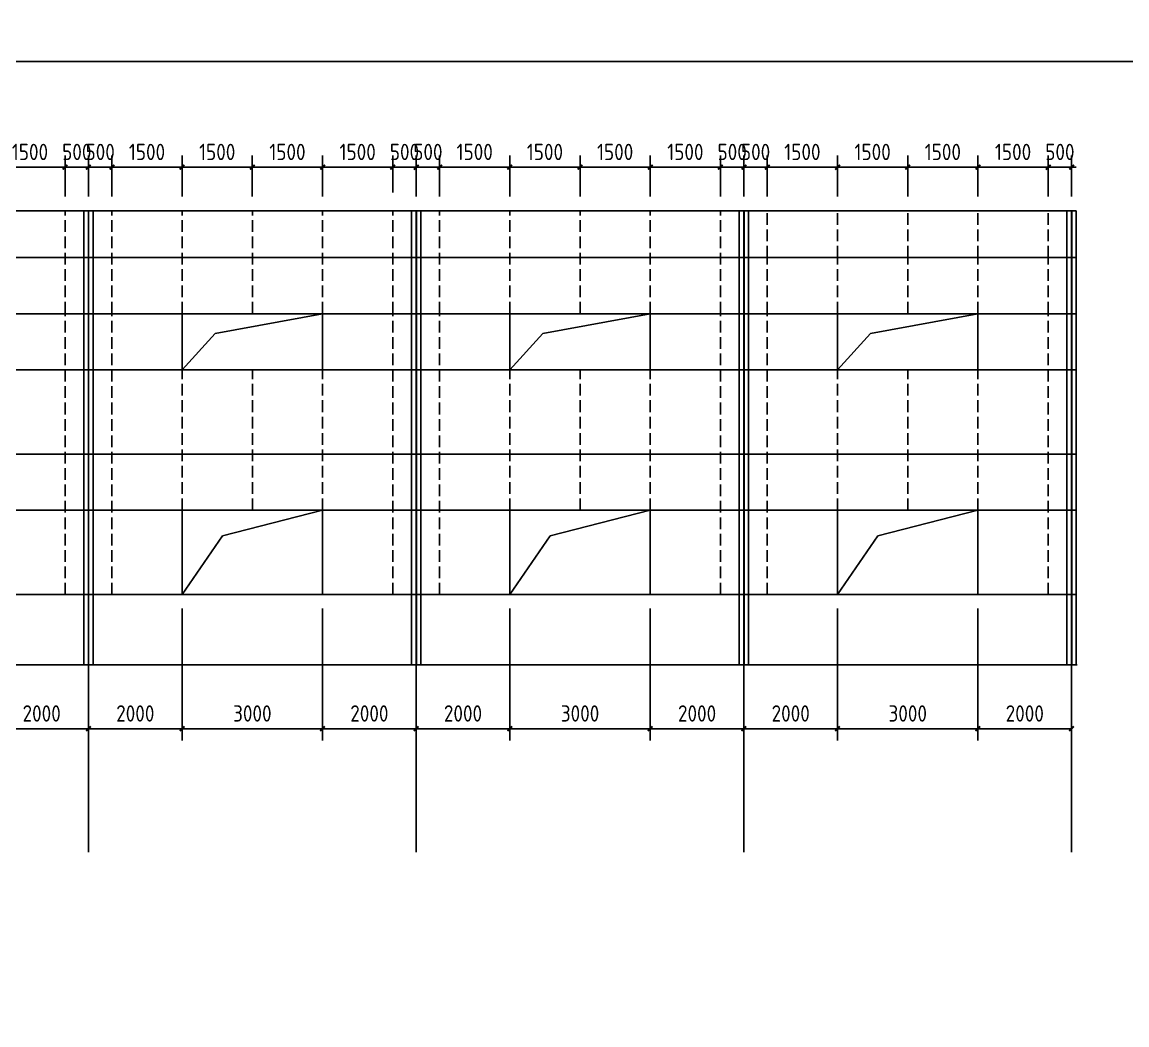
# Model space of a CAD drawing. Extents: x 102162 to 621267, y -39398 to 328893.
# Drawn here: x 440564 to 464164, y 139522 to 160942 of the extents above; entities that cross this region are included whole.
import ezdxf

# ---------------------------------------------------------------- set-up
doc = ezdxf.new("R2010")
doc.units = 0
doc.header["$LTSCALE"] = 1000
doc.header["$MEASUREMENT"] = 0
doc.linetypes.add('DASH', pattern=[0.35, 0.25, -0.1])
doc.layers.add('AXIS', color=3, linetype='Continuous')
doc.layers.add('DOTE', color=1, linetype='Continuous')
doc.styles.get("Standard").update_dxf_attribs({"font": 'gbenor.shx', "bigfont": 'gbcbig.shx'})
doc.dimstyles.get("Standard").update_dxf_attribs({"dimscale": 100, "dimtxt": 3.5, "dimasz": 1, "dimexe": 2.5, "dimexo": 3, "dimgap": 1.5, "dimtad": 1, "dimdec": 0, "dimzin": 0, "dimdsep": 46, "dimtxsty": 'Standard', "dimblk": 'ARCHTICK', "dimcen": 0.09, "dimadec": 0, "dimazin": 0, "dimtfac": 1, "dimtdec": 0, "dimtix": 1, "dimtmove": 2, "dimatfit": 3, "dimfxl": 1, "dimtolj": 1, "dimtzin": 0, "dimarcsym": 0})

# ---------------------------------------------------------------- blocks, each defined once
blk = doc.blocks.new('_ArchTick')
at = {"color": 0, "linetype": 'ByBlock', "const_width": 0.4}
blk.add_lwpolyline([(-0.5, -0.5), (0.5, 0.5)], dxfattribs=at)
blk = doc.blocks.new('*D5677')
at = {"color": 0, "lineweight": -2}
for p, q in [((439982, 148413), (439982, 145599)), ((441982, 146913), (441982, 145599)), ((439982, 145849), (441982, 145849))]:
    blk.add_line(p, q, dxfattribs=at)
at = {"layer": 'Defpoints', "color": 0}
for p in [(439982, 148713), (441982, 147213), (441982, 145849)]:
    blk.add_point(p, dxfattribs=at)
at = {"color": 0, "lineweight": -2, "xscale": 100, "yscale": 100, "zscale": 100, "rotation": 180}
blk.add_blockref('_ArchTick', (439982, 145849), dxfattribs=at)
at = {"color": 0, "lineweight": -2, "xscale": 100, "yscale": 100, "zscale": 100}
blk.add_blockref('_ArchTick', (441982, 145849), dxfattribs=at)
at = {"color": 0, "insert": (440982, 146174), "char_height": 350, "attachment_point": 5}
blk.add_mtext('\\A1;2000', dxfattribs=at)
blk = doc.blocks.new('*D5678')
at = {"color": 0, "lineweight": -2}
for p, q in [((443982, 148413), (443982, 145599)), ((441982, 146913), (441982, 145599)), ((441982, 145849), (443982, 145849))]:
    blk.add_line(p, q, dxfattribs=at)
at = {"layer": 'Defpoints', "color": 0}
for p in [(443982, 148713), (441982, 147213), (443982, 145849)]:
    blk.add_point(p, dxfattribs=at)
at = {"color": 0, "lineweight": -2, "xscale": 100, "yscale": 100, "zscale": 100, "rotation": 180}
blk.add_blockref('_ArchTick', (441982, 145849), dxfattribs=at)
at = {"color": 0, "lineweight": -2, "xscale": 100, "yscale": 100, "zscale": 100}
blk.add_blockref('_ArchTick', (443982, 145849), dxfattribs=at)
at = {"color": 0, "insert": (442982, 146174), "char_height": 350, "attachment_point": 5}
blk.add_mtext('\\A1;2000', dxfattribs=at)
blk = doc.blocks.new('*D5679')
at = {"color": 0, "lineweight": -2}
for p, q in [((443982, 148413), (443982, 145599)), ((446982, 148413), (446982, 145599)), ((443982, 145849), (446982, 145849))]:
    blk.add_line(p, q, dxfattribs=at)
at = {"layer": 'Defpoints', "color": 0}
for p in [(443982, 148713), (446982, 148713), (446982, 145849)]:
    blk.add_point(p, dxfattribs=at)
at = {"color": 0, "lineweight": -2, "xscale": 100, "yscale": 100, "zscale": 100, "rotation": 180}
blk.add_blockref('_ArchTick', (443982, 145849), dxfattribs=at)
at = {"color": 0, "lineweight": -2, "xscale": 100, "yscale": 100, "zscale": 100}
blk.add_blockref('_ArchTick', (446982, 145849), dxfattribs=at)
at = {"color": 0, "insert": (445482, 146174), "char_height": 350, "attachment_point": 5}
blk.add_mtext('\\A1;3000', dxfattribs=at)
blk = doc.blocks.new('*D5680')
at = {"color": 0, "lineweight": -2}
for p, q in [((446982, 148413), (446982, 145599)), ((448982, 146913), (448982, 145599)), ((446982, 145849), (448982, 145849))]:
    blk.add_line(p, q, dxfattribs=at)
at = {"layer": 'Defpoints', "color": 0}
for p in [(446982, 148713), (448982, 147213), (448982, 145849)]:
    blk.add_point(p, dxfattribs=at)
at = {"color": 0, "lineweight": -2, "xscale": 100, "yscale": 100, "zscale": 100, "rotation": 180}
blk.add_blockref('_ArchTick', (446982, 145849), dxfattribs=at)
at = {"color": 0, "lineweight": -2, "xscale": 100, "yscale": 100, "zscale": 100}
blk.add_blockref('_ArchTick', (448982, 145849), dxfattribs=at)
at = {"color": 0, "insert": (447982, 146174), "char_height": 350, "attachment_point": 5}
blk.add_mtext('\\A1;2000', dxfattribs=at)
blk = doc.blocks.new('*D5681')
at = {"color": 0, "lineweight": -2}
for p, q in [((450982, 148413), (450982, 145599)), ((448982, 146913), (448982, 145599)), ((448982, 145849), (450982, 145849))]:
    blk.add_line(p, q, dxfattribs=at)
at = {"layer": 'Defpoints', "color": 0}
for p in [(450982, 148713), (448982, 147213), (450982, 145849)]:
    blk.add_point(p, dxfattribs=at)
at = {"color": 0, "lineweight": -2, "xscale": 100, "yscale": 100, "zscale": 100, "rotation": 180}
blk.add_blockref('_ArchTick', (448982, 145849), dxfattribs=at)
at = {"color": 0, "lineweight": -2, "xscale": 100, "yscale": 100, "zscale": 100}
blk.add_blockref('_ArchTick', (450982, 145849), dxfattribs=at)
at = {"color": 0, "insert": (449982, 146174), "char_height": 350, "attachment_point": 5}
blk.add_mtext('\\A1;2000', dxfattribs=at)
blk = doc.blocks.new('*D5682')
at = {"color": 0, "lineweight": -2}
for p, q in [((450982, 148413), (450982, 145599)), ((453982, 148413), (453982, 145599)), ((450982, 145849), (453982, 145849))]:
    blk.add_line(p, q, dxfattribs=at)
at = {"layer": 'Defpoints', "color": 0}
for p in [(450982, 148713), (453982, 148713), (453982, 145849)]:
    blk.add_point(p, dxfattribs=at)
at = {"color": 0, "lineweight": -2, "xscale": 100, "yscale": 100, "zscale": 100, "rotation": 180}
blk.add_blockref('_ArchTick', (450982, 145849), dxfattribs=at)
at = {"color": 0, "lineweight": -2, "xscale": 100, "yscale": 100, "zscale": 100}
blk.add_blockref('_ArchTick', (453982, 145849), dxfattribs=at)
at = {"color": 0, "insert": (452482, 146174), "char_height": 350, "attachment_point": 5}
blk.add_mtext('\\A1;3000', dxfattribs=at)
blk = doc.blocks.new('*D5683')
at = {"color": 0, "lineweight": -2}
for p, q in [((453982, 148413), (453982, 145599)), ((455982, 146913), (455982, 145599)), ((453982, 145849), (455982, 145849))]:
    blk.add_line(p, q, dxfattribs=at)
at = {"layer": 'Defpoints', "color": 0}
for p in [(453982, 148713), (455982, 147213), (455982, 145849)]:
    blk.add_point(p, dxfattribs=at)
at = {"color": 0, "lineweight": -2, "xscale": 100, "yscale": 100, "zscale": 100, "rotation": 180}
blk.add_blockref('_ArchTick', (453982, 145849), dxfattribs=at)
at = {"color": 0, "lineweight": -2, "xscale": 100, "yscale": 100, "zscale": 100}
blk.add_blockref('_ArchTick', (455982, 145849), dxfattribs=at)
at = {"color": 0, "insert": (454982, 146174), "char_height": 350, "attachment_point": 5}
blk.add_mtext('\\A1;2000', dxfattribs=at)
blk = doc.blocks.new('*D5684')
at = {"color": 0, "lineweight": -2}
for p, q in [((457982, 148413), (457982, 145599)), ((455982, 146913), (455982, 145599)), ((455982, 145849), (457982, 145849))]:
    blk.add_line(p, q, dxfattribs=at)
at = {"layer": 'Defpoints', "color": 0}
for p in [(457982, 148713), (455982, 147213), (457982, 145849)]:
    blk.add_point(p, dxfattribs=at)
at = {"color": 0, "lineweight": -2, "xscale": 100, "yscale": 100, "zscale": 100, "rotation": 180}
blk.add_blockref('_ArchTick', (455982, 145849), dxfattribs=at)
at = {"color": 0, "lineweight": -2, "xscale": 100, "yscale": 100, "zscale": 100}
blk.add_blockref('_ArchTick', (457982, 145849), dxfattribs=at)
at = {"color": 0, "insert": (456982, 146174), "char_height": 350, "attachment_point": 5}
blk.add_mtext('\\A1;2000', dxfattribs=at)
blk = doc.blocks.new('*D5685')
at = {"color": 0, "lineweight": -2}
for p, q in [((457982, 148413), (457982, 145599)), ((460982, 148413), (460982, 145599)), ((457982, 145849), (460982, 145849))]:
    blk.add_line(p, q, dxfattribs=at)
at = {"layer": 'Defpoints', "color": 0}
for p in [(457982, 148713), (460982, 148713), (460982, 145849)]:
    blk.add_point(p, dxfattribs=at)
at = {"color": 0, "lineweight": -2, "xscale": 100, "yscale": 100, "zscale": 100, "rotation": 180}
blk.add_blockref('_ArchTick', (457982, 145849), dxfattribs=at)
at = {"color": 0, "lineweight": -2, "xscale": 100, "yscale": 100, "zscale": 100}
blk.add_blockref('_ArchTick', (460982, 145849), dxfattribs=at)
at = {"color": 0, "insert": (459482, 146174), "char_height": 350, "attachment_point": 5}
blk.add_mtext('\\A1;3000', dxfattribs=at)
blk = doc.blocks.new('*D5686')
at = {"color": 0, "lineweight": -2}
for p, q in [((460982, 148413), (460982, 145599)), ((462982, 146913), (462982, 145599)), ((460982, 145849), (462982, 145849))]:
    blk.add_line(p, q, dxfattribs=at)
at = {"layer": 'Defpoints', "color": 0}
for p in [(460982, 148713), (462982, 147213), (462982, 145849)]:
    blk.add_point(p, dxfattribs=at)
at = {"color": 0, "lineweight": -2, "xscale": 100, "yscale": 100, "zscale": 100, "rotation": 180}
blk.add_blockref('_ArchTick', (460982, 145849), dxfattribs=at)
at = {"color": 0, "lineweight": -2, "xscale": 100, "yscale": 100, "zscale": 100}
blk.add_blockref('_ArchTick', (462982, 145849), dxfattribs=at)
at = {"color": 0, "insert": (461982, 146174), "char_height": 350, "attachment_point": 5}
blk.add_mtext('\\A1;2000', dxfattribs=at)
blk = doc.blocks.new('*D5178')
at = {"color": 0, "lineweight": -2}
for p, q in [((439982, 157213), (439982, 158093)), ((441482, 157213), (441482, 158093)), ((439982, 157843), (441482, 157843))]:
    blk.add_line(p, q, dxfattribs=at)
at = {"layer": 'Defpoints', "color": 0}
for p in [(441482, 157843), (439982, 156913), (441482, 156913)]:
    blk.add_point(p, dxfattribs=at)
at = {"color": 0, "lineweight": -2, "xscale": 100, "yscale": 100, "zscale": 100, "rotation": 180}
blk.add_blockref('_ArchTick', (439982, 157843), dxfattribs=at)
at = {"color": 0, "lineweight": -2, "xscale": 100, "yscale": 100, "zscale": 100}
blk.add_blockref('_ArchTick', (441482, 157843), dxfattribs=at)
at = {"color": 0, "insert": (440732, 158168), "char_height": 350, "attachment_point": 5}
blk.add_mtext('\\A1;1500', dxfattribs=at)
blk = doc.blocks.new('*D5179')
at = {"color": 0, "lineweight": -2}
for p, q in [((441482, 157213), (441482, 158093)), ((441982, 157213), (441982, 158093)), ((441482, 157843), (441382, 157843)), ((441482, 157843), (441982, 157843)), ((441982, 157843), (442082, 157843))]:
    blk.add_line(p, q, dxfattribs=at)
at = {"layer": 'Defpoints', "color": 0}
for p in [(441982, 157843), (441482, 156913), (441982, 156913)]:
    blk.add_point(p, dxfattribs=at)
at = {"color": 0, "lineweight": -2, "xscale": 100, "yscale": 100, "zscale": 100}
blk.add_blockref('_ArchTick', (441482, 157843), dxfattribs=at)
at = {"color": 0, "lineweight": -2, "xscale": 100, "yscale": 100, "zscale": 100, "rotation": 180}
blk.add_blockref('_ArchTick', (441982, 157843), dxfattribs=at)
at = {"color": 0, "insert": (441732, 158168), "char_height": 350, "attachment_point": 5}
blk.add_mtext('\\A1;500', dxfattribs=at)
blk = doc.blocks.new('*D5180')
at = {"color": 0, "lineweight": -2}
for p, q in [((441982, 157213), (441982, 158093)), ((442482, 157213), (442482, 158093)), ((441982, 157843), (441882, 157843)), ((441982, 157843), (442482, 157843)), ((442482, 157843), (442582, 157843))]:
    blk.add_line(p, q, dxfattribs=at)
at = {"layer": 'Defpoints', "color": 0}
for p in [(442482, 157843), (441982, 156913), (442482, 156913)]:
    blk.add_point(p, dxfattribs=at)
at = {"color": 0, "lineweight": -2, "xscale": 100, "yscale": 100, "zscale": 100}
blk.add_blockref('_ArchTick', (441982, 157843), dxfattribs=at)
at = {"color": 0, "lineweight": -2, "xscale": 100, "yscale": 100, "zscale": 100, "rotation": 180}
blk.add_blockref('_ArchTick', (442482, 157843), dxfattribs=at)
at = {"color": 0, "insert": (442232, 158168), "char_height": 350, "attachment_point": 5}
blk.add_mtext('\\A1;500', dxfattribs=at)
blk = doc.blocks.new('*D5181')
at = {"color": 0, "lineweight": -2}
for p, q in [((442482, 157213), (442482, 158093)), ((443982, 157213), (443982, 158093)), ((442482, 157843), (443982, 157843))]:
    blk.add_line(p, q, dxfattribs=at)
at = {"layer": 'Defpoints', "color": 0}
for p in [(443982, 157843), (442482, 156913), (443982, 156913)]:
    blk.add_point(p, dxfattribs=at)
at = {"color": 0, "lineweight": -2, "xscale": 100, "yscale": 100, "zscale": 100, "rotation": 180}
blk.add_blockref('_ArchTick', (442482, 157843), dxfattribs=at)
at = {"color": 0, "lineweight": -2, "xscale": 100, "yscale": 100, "zscale": 100}
blk.add_blockref('_ArchTick', (443982, 157843), dxfattribs=at)
at = {"color": 0, "insert": (443232, 158168), "char_height": 350, "attachment_point": 5}
blk.add_mtext('\\A1;1500', dxfattribs=at)
blk = doc.blocks.new('*D5182')
at = {"color": 0, "lineweight": -2}
for p, q in [((446982, 157213), (446982, 158093)), ((448482, 157303), (448482, 158093)), ((446982, 157843), (448482, 157843))]:
    blk.add_line(p, q, dxfattribs=at)
at = {"layer": 'Defpoints', "color": 0}
for p in [(448482, 157843), (448482, 157003), (446982, 156913)]:
    blk.add_point(p, dxfattribs=at)
at = {"color": 0, "lineweight": -2, "xscale": 100, "yscale": 100, "zscale": 100, "rotation": 180}
blk.add_blockref('_ArchTick', (446982, 157843), dxfattribs=at)
at = {"color": 0, "lineweight": -2, "xscale": 100, "yscale": 100, "zscale": 100}
blk.add_blockref('_ArchTick', (448482, 157843), dxfattribs=at)
at = {"color": 0, "insert": (447732, 158168), "char_height": 350, "attachment_point": 5}
blk.add_mtext('\\A1;1500', dxfattribs=at)
blk = doc.blocks.new('*D5183')
at = {"color": 0, "lineweight": -2}
for p, q in [((448482, 157303), (448482, 158093)), ((448982, 157213), (448982, 158093)), ((448482, 157843), (448382, 157843)), ((448482, 157843), (448982, 157843)), ((448982, 157843), (449082, 157843))]:
    blk.add_line(p, q, dxfattribs=at)
at = {"layer": 'Defpoints', "color": 0}
for p in [(448982, 157843), (448482, 157003), (448982, 156913)]:
    blk.add_point(p, dxfattribs=at)
at = {"color": 0, "lineweight": -2, "xscale": 100, "yscale": 100, "zscale": 100}
blk.add_blockref('_ArchTick', (448482, 157843), dxfattribs=at)
at = {"color": 0, "lineweight": -2, "xscale": 100, "yscale": 100, "zscale": 100, "rotation": 180}
blk.add_blockref('_ArchTick', (448982, 157843), dxfattribs=at)
at = {"color": 0, "insert": (448732, 158168), "char_height": 350, "attachment_point": 5}
blk.add_mtext('\\A1;500', dxfattribs=at)
blk = doc.blocks.new('*D5184')
at = {"color": 0, "lineweight": -2}
for p, q in [((448982, 157213), (448982, 158093)), ((449482, 157213), (449482, 158093)), ((448982, 157843), (448882, 157843)), ((448982, 157843), (449482, 157843)), ((449482, 157843), (449582, 157843))]:
    blk.add_line(p, q, dxfattribs=at)
at = {"layer": 'Defpoints', "color": 0}
for p in [(449482, 157843), (448982, 156913), (449482, 156913)]:
    blk.add_point(p, dxfattribs=at)
at = {"color": 0, "lineweight": -2, "xscale": 100, "yscale": 100, "zscale": 100}
blk.add_blockref('_ArchTick', (448982, 157843), dxfattribs=at)
at = {"color": 0, "lineweight": -2, "xscale": 100, "yscale": 100, "zscale": 100, "rotation": 180}
blk.add_blockref('_ArchTick', (449482, 157843), dxfattribs=at)
at = {"color": 0, "insert": (449232, 158168), "char_height": 350, "attachment_point": 5}
blk.add_mtext('\\A1;500', dxfattribs=at)
blk = doc.blocks.new('*D5185')
at = {"color": 0, "lineweight": -2}
for p, q in [((449482, 157213), (449482, 158093)), ((450982, 157213), (450982, 158093)), ((449482, 157843), (450982, 157843))]:
    blk.add_line(p, q, dxfattribs=at)
at = {"layer": 'Defpoints', "color": 0}
for p in [(450982, 157843), (449482, 156913), (450982, 156913)]:
    blk.add_point(p, dxfattribs=at)
at = {"color": 0, "lineweight": -2, "xscale": 100, "yscale": 100, "zscale": 100, "rotation": 180}
blk.add_blockref('_ArchTick', (449482, 157843), dxfattribs=at)
at = {"color": 0, "lineweight": -2, "xscale": 100, "yscale": 100, "zscale": 100}
blk.add_blockref('_ArchTick', (450982, 157843), dxfattribs=at)
at = {"color": 0, "insert": (450232, 158168), "char_height": 350, "attachment_point": 5}
blk.add_mtext('\\A1;1500', dxfattribs=at)
blk = doc.blocks.new('*D5186')
at = {"color": 0, "lineweight": -2}
for p, q in [((453982, 157213), (453982, 158093)), ((455482, 157213), (455482, 158093)), ((453982, 157843), (455482, 157843))]:
    blk.add_line(p, q, dxfattribs=at)
at = {"layer": 'Defpoints', "color": 0}
for p in [(455482, 157843), (453982, 156913), (455482, 156913)]:
    blk.add_point(p, dxfattribs=at)
at = {"color": 0, "lineweight": -2, "xscale": 100, "yscale": 100, "zscale": 100, "rotation": 180}
blk.add_blockref('_ArchTick', (453982, 157843), dxfattribs=at)
at = {"color": 0, "lineweight": -2, "xscale": 100, "yscale": 100, "zscale": 100}
blk.add_blockref('_ArchTick', (455482, 157843), dxfattribs=at)
at = {"color": 0, "insert": (454732, 158168), "char_height": 350, "attachment_point": 5}
blk.add_mtext('\\A1;1500', dxfattribs=at)
blk = doc.blocks.new('*D5187')
at = {"color": 0, "lineweight": -2}
for p, q in [((455482, 157213), (455482, 158093)), ((455982, 157213), (455982, 158093)), ((455482, 157843), (455382, 157843)), ((455482, 157843), (455982, 157843)), ((455982, 157843), (456082, 157843))]:
    blk.add_line(p, q, dxfattribs=at)
at = {"layer": 'Defpoints', "color": 0}
for p in [(455982, 157843), (455482, 156913), (455982, 156913)]:
    blk.add_point(p, dxfattribs=at)
at = {"color": 0, "lineweight": -2, "xscale": 100, "yscale": 100, "zscale": 100}
blk.add_blockref('_ArchTick', (455482, 157843), dxfattribs=at)
at = {"color": 0, "lineweight": -2, "xscale": 100, "yscale": 100, "zscale": 100, "rotation": 180}
blk.add_blockref('_ArchTick', (455982, 157843), dxfattribs=at)
at = {"color": 0, "insert": (455732, 158168), "char_height": 350, "attachment_point": 5}
blk.add_mtext('\\A1;500', dxfattribs=at)
blk = doc.blocks.new('*D5188')
at = {"color": 0, "lineweight": -2}
for p, q in [((455982, 157213), (455982, 158093)), ((456482, 157213), (456482, 158093)), ((455982, 157843), (455882, 157843)), ((455982, 157843), (456482, 157843)), ((456482, 157843), (456582, 157843))]:
    blk.add_line(p, q, dxfattribs=at)
at = {"layer": 'Defpoints', "color": 0}
for p in [(456482, 157843), (455982, 156913), (456482, 156913)]:
    blk.add_point(p, dxfattribs=at)
at = {"color": 0, "lineweight": -2, "xscale": 100, "yscale": 100, "zscale": 100}
blk.add_blockref('_ArchTick', (455982, 157843), dxfattribs=at)
at = {"color": 0, "lineweight": -2, "xscale": 100, "yscale": 100, "zscale": 100, "rotation": 180}
blk.add_blockref('_ArchTick', (456482, 157843), dxfattribs=at)
at = {"color": 0, "insert": (456232, 158168), "char_height": 350, "attachment_point": 5}
blk.add_mtext('\\A1;500', dxfattribs=at)
blk = doc.blocks.new('*D5189')
at = {"color": 0, "lineweight": -2}
for p, q in [((456482, 157213), (456482, 158093)), ((457982, 157213), (457982, 158093)), ((456482, 157843), (457982, 157843))]:
    blk.add_line(p, q, dxfattribs=at)
at = {"layer": 'Defpoints', "color": 0}
for p in [(457982, 157843), (456482, 156913), (457982, 156913)]:
    blk.add_point(p, dxfattribs=at)
at = {"color": 0, "lineweight": -2, "xscale": 100, "yscale": 100, "zscale": 100, "rotation": 180}
blk.add_blockref('_ArchTick', (456482, 157843), dxfattribs=at)
at = {"color": 0, "lineweight": -2, "xscale": 100, "yscale": 100, "zscale": 100}
blk.add_blockref('_ArchTick', (457982, 157843), dxfattribs=at)
at = {"color": 0, "insert": (457232, 158168), "char_height": 350, "attachment_point": 5}
blk.add_mtext('\\A1;1500', dxfattribs=at)
blk = doc.blocks.new('*D5190')
at = {"color": 0, "lineweight": -2}
for p, q in [((460982, 157213), (460982, 158093)), ((462482, 157213), (462482, 158093)), ((460982, 157843), (462482, 157843))]:
    blk.add_line(p, q, dxfattribs=at)
at = {"layer": 'Defpoints', "color": 0}
for p in [(462482, 157843), (460982, 156913), (462482, 156913)]:
    blk.add_point(p, dxfattribs=at)
at = {"color": 0, "lineweight": -2, "xscale": 100, "yscale": 100, "zscale": 100, "rotation": 180}
blk.add_blockref('_ArchTick', (460982, 157843), dxfattribs=at)
at = {"color": 0, "lineweight": -2, "xscale": 100, "yscale": 100, "zscale": 100}
blk.add_blockref('_ArchTick', (462482, 157843), dxfattribs=at)
at = {"color": 0, "insert": (461732, 158168), "char_height": 350, "attachment_point": 5}
blk.add_mtext('\\A1;1500', dxfattribs=at)
blk = doc.blocks.new('*D5191')
at = {"color": 0, "lineweight": -2}
for p, q in [((462482, 157213), (462482, 158093)), ((462982, 157213), (462982, 158093)), ((462482, 157843), (462382, 157843)), ((462482, 157843), (462982, 157843)), ((462982, 157843), (463082, 157843))]:
    blk.add_line(p, q, dxfattribs=at)
at = {"layer": 'Defpoints', "color": 0}
for p in [(462982, 157843), (462482, 156913), (462982, 156913)]:
    blk.add_point(p, dxfattribs=at)
at = {"color": 0, "lineweight": -2, "xscale": 100, "yscale": 100, "zscale": 100}
blk.add_blockref('_ArchTick', (462482, 157843), dxfattribs=at)
at = {"color": 0, "lineweight": -2, "xscale": 100, "yscale": 100, "zscale": 100, "rotation": 180}
blk.add_blockref('_ArchTick', (462982, 157843), dxfattribs=at)
at = {"color": 0, "insert": (462732, 158168), "char_height": 350, "attachment_point": 5}
blk.add_mtext('\\A1;500', dxfattribs=at)
blk = doc.blocks.new('*D5209')
at = {"color": 0, "lineweight": -2}
for p, q in [((443982, 157213), (443982, 158093)), ((445482, 157213), (445482, 158093)), ((443982, 157843), (445482, 157843))]:
    blk.add_line(p, q, dxfattribs=at)
at = {"layer": 'Defpoints', "color": 0}
for p in [(445482, 157843), (443982, 156913), (445482, 156913)]:
    blk.add_point(p, dxfattribs=at)
at = {"color": 0, "lineweight": -2, "xscale": 100, "yscale": 100, "zscale": 100, "rotation": 180}
blk.add_blockref('_ArchTick', (443982, 157843), dxfattribs=at)
at = {"color": 0, "lineweight": -2, "xscale": 100, "yscale": 100, "zscale": 100}
blk.add_blockref('_ArchTick', (445482, 157843), dxfattribs=at)
at = {"color": 0, "insert": (444732, 158168), "char_height": 350, "attachment_point": 5}
blk.add_mtext('\\A1;1500', dxfattribs=at)
blk = doc.blocks.new('*D5210')
at = {"color": 0, "lineweight": -2}
for p, q in [((445482, 157213), (445482, 158093)), ((446982, 157213), (446982, 158093)), ((445482, 157843), (446982, 157843))]:
    blk.add_line(p, q, dxfattribs=at)
at = {"layer": 'Defpoints', "color": 0}
for p in [(446982, 157843), (445482, 156913), (446982, 156913)]:
    blk.add_point(p, dxfattribs=at)
at = {"color": 0, "lineweight": -2, "xscale": 100, "yscale": 100, "zscale": 100, "rotation": 180}
blk.add_blockref('_ArchTick', (445482, 157843), dxfattribs=at)
at = {"color": 0, "lineweight": -2, "xscale": 100, "yscale": 100, "zscale": 100}
blk.add_blockref('_ArchTick', (446982, 157843), dxfattribs=at)
at = {"color": 0, "insert": (446232, 158168), "char_height": 350, "attachment_point": 5}
blk.add_mtext('\\A1;1500', dxfattribs=at)
blk = doc.blocks.new('*D5211')
at = {"color": 0, "lineweight": -2}
for p, q in [((450982, 157213), (450982, 158093)), ((452482, 157213), (452482, 158093)), ((450982, 157843), (452482, 157843))]:
    blk.add_line(p, q, dxfattribs=at)
at = {"layer": 'Defpoints', "color": 0}
for p in [(452482, 157843), (450982, 156913), (452482, 156913)]:
    blk.add_point(p, dxfattribs=at)
at = {"color": 0, "lineweight": -2, "xscale": 100, "yscale": 100, "zscale": 100, "rotation": 180}
blk.add_blockref('_ArchTick', (450982, 157843), dxfattribs=at)
at = {"color": 0, "lineweight": -2, "xscale": 100, "yscale": 100, "zscale": 100}
blk.add_blockref('_ArchTick', (452482, 157843), dxfattribs=at)
at = {"color": 0, "insert": (451732, 158168), "char_height": 350, "attachment_point": 5}
blk.add_mtext('\\A1;1500', dxfattribs=at)
blk = doc.blocks.new('*D5212')
at = {"color": 0, "lineweight": -2}
for p, q in [((452482, 157213), (452482, 158093)), ((453982, 157213), (453982, 158093)), ((452482, 157843), (453982, 157843))]:
    blk.add_line(p, q, dxfattribs=at)
at = {"layer": 'Defpoints', "color": 0}
for p in [(453982, 157843), (452482, 156913), (453982, 156913)]:
    blk.add_point(p, dxfattribs=at)
at = {"color": 0, "lineweight": -2, "xscale": 100, "yscale": 100, "zscale": 100, "rotation": 180}
blk.add_blockref('_ArchTick', (452482, 157843), dxfattribs=at)
at = {"color": 0, "lineweight": -2, "xscale": 100, "yscale": 100, "zscale": 100}
blk.add_blockref('_ArchTick', (453982, 157843), dxfattribs=at)
at = {"color": 0, "insert": (453232, 158168), "char_height": 350, "attachment_point": 5}
blk.add_mtext('\\A1;1500', dxfattribs=at)
blk = doc.blocks.new('*D5213')
at = {"color": 0, "lineweight": -2}
for p, q in [((457982, 157213), (457982, 158093)), ((459482, 157213), (459482, 158093)), ((457982, 157843), (459482, 157843))]:
    blk.add_line(p, q, dxfattribs=at)
at = {"layer": 'Defpoints', "color": 0}
for p in [(459482, 157843), (457982, 156913), (459482, 156913)]:
    blk.add_point(p, dxfattribs=at)
at = {"color": 0, "lineweight": -2, "xscale": 100, "yscale": 100, "zscale": 100, "rotation": 180}
blk.add_blockref('_ArchTick', (457982, 157843), dxfattribs=at)
at = {"color": 0, "lineweight": -2, "xscale": 100, "yscale": 100, "zscale": 100}
blk.add_blockref('_ArchTick', (459482, 157843), dxfattribs=at)
at = {"color": 0, "insert": (458732, 158168), "char_height": 350, "attachment_point": 5}
blk.add_mtext('\\A1;1500', dxfattribs=at)
blk = doc.blocks.new('*D5214')
at = {"color": 0, "lineweight": -2}
for p, q in [((459482, 157213), (459482, 158093)), ((460982, 157213), (460982, 158093)), ((459482, 157843), (460982, 157843))]:
    blk.add_line(p, q, dxfattribs=at)
at = {"layer": 'Defpoints', "color": 0}
for p in [(460982, 157843), (459482, 156913), (460982, 156913)]:
    blk.add_point(p, dxfattribs=at)
at = {"color": 0, "lineweight": -2, "xscale": 100, "yscale": 100, "zscale": 100, "rotation": 180}
blk.add_blockref('_ArchTick', (459482, 157843), dxfattribs=at)
at = {"color": 0, "lineweight": -2, "xscale": 100, "yscale": 100, "zscale": 100}
blk.add_blockref('_ArchTick', (460982, 157843), dxfattribs=at)
at = {"color": 0, "insert": (460232, 158168), "char_height": 350, "attachment_point": 5}
blk.add_mtext('\\A1;1500', dxfattribs=at)

msp = doc.modelspace()

# ---------------------------------------------------------------- linework, layer by layer
for p, q in [((420882.3, 156913.3), (463082.3, 156913.3)), ((420882.3, 155913.3), (463082.3, 155913.3)), ((420882.3, 154713.3), (463082.3, 154713.3)), ((443982.3, 154713.3), (443982.3, 153513.3)), ((444686.6, 154291.7), (446982.3, 154713.3)), ((446982.3, 154713.3), (446982.3, 153513.3)), ((450982.3, 154713.3), (450982.3, 153513.3)), ((451686.6, 154291.7), (453982.3, 154713.3)), ((453982.3, 154713.3), (453982.3, 153513.3)), ((457982.3, 154713.3), (457982.3, 153513.3)), ((458686.6, 154291.7), (460982.3, 154713.3)), ((460982.3, 154713.3), (460982.3, 153513.3)), ((443982.3, 153513.3), (444686.6, 154291.7)), ((450982.3, 153513.3), (451686.6, 154291.7)), ((457982.3, 153513.3), (458686.6, 154291.7)), ((420882.3, 153513.3), (463082.3, 153513.3)), ((420882.3, 151713.3), (463082.3, 151713.3)), ((420882.3, 150513.3), (463082.3, 150513.3)), ((443982.3, 150513.3), (443982.3, 148713.3)), ((444842.7, 149965.9), (446982.3, 150513.3)), ((446982.3, 150513.3), (446982.3, 148713.3)), ((450982.3, 150513.3), (450982.3, 148713.3)), ((451842.7, 149965.9), (453982.3, 150513.3)), ((453982.3, 150513.3), (453982.3, 148713.3)), ((457982.3, 150513.3), (457982.3, 148713.3)), ((458842.7, 149965.9), (460982.3, 150513.3)), ((460982.3, 150513.3), (460982.3, 148713.3)), ((443982.3, 148713.3), (444842.7, 149965.9)), ((450982.3, 148713.3), (451842.7, 149965.9)), ((457982.3, 148713.3), (458842.7, 149965.9)), ((420882.3, 148713.3), (463082.3, 148713.3)), ((420862.3, 147213.3), (463102.3, 147213.3))]:
    msp.add_line(p, q)
at = {"color": 6}
for p, q in [((443982.3, 154713.3), (446982.3, 154713.3)), ((443982.3, 153513.3), (443982.3, 154713.3)), ((446982.3, 154713.3), (446982.3, 153513.3)), ((450982.3, 154713.3), (453982.3, 154713.3)), ((450982.3, 153513.3), (450982.3, 154713.3)), ((453982.3, 154713.3), (453982.3, 153513.3)), ((457982.3, 154713.3), (460982.3, 154713.3)), ((457982.3, 153513.3), (457982.3, 154713.3)), ((460982.3, 154713.3), (460982.3, 153513.3)), ((446982.3, 153513.3), (443982.3, 153513.3)), ((453982.3, 153513.3), (450982.3, 153513.3)), ((460982.3, 153513.3), (457982.3, 153513.3)), ((443982.3, 150513.3), (443982.3, 148713.3)), ((443982.3, 150513.3), (446982.3, 150513.3)), ((446982.3, 150513.3), (446982.3, 148713.3)), ((450982.3, 150513.3), (450982.3, 148713.3)), ((450982.3, 150513.3), (453982.3, 150513.3)), ((453982.3, 150513.3), (453982.3, 148713.3)), ((457982.3, 150513.3), (457982.3, 148713.3)), ((457982.3, 150513.3), (460982.3, 150513.3)), ((460982.3, 150513.3), (460982.3, 148713.3)), ((446982.3, 148713.3), (443982.3, 148713.3)), ((453982.3, 148713.3), (450982.3, 148713.3)), ((460982.3, 148713.3), (457982.3, 148713.3))]:
    msp.add_line(p, q, dxfattribs=at)
for points in [[(414011.7, 202101.7), (473411.7, 202101.7), (473411.7, 160101.7), (414011.7, 160101.7)], [(414011.7, 160101.7), (473411.7, 160101.7), (473411.7, 118101.7), (414011.7, 118101.7)]]:
    msp.add_lwpolyline(points, close=True)
at = {"layer": 'AXIS'}
for p, q in [((441982.3, 147213.3), (441982.3, 143213.3)), ((448982.3, 147213.3), (448982.3, 143213.3)), ((455982.3, 147213.3), (455982.3, 143213.3)), ((462982.3, 147213.3), (462982.3, 143213.3))]:
    msp.add_line(p, q, dxfattribs=at)
at = {"layer": 'DOTE', "color": 4, "linetype": 'DASH'}
for p, q in [((441482.3, 154713.3), (441482.3, 156913.3)), ((442482.3, 154713.3), (442482.3, 156913.3)), ((443982.3, 154713.3), (443982.3, 156913.3)), ((445482.3, 154713.3), (445482.3, 156913.3)), ((446982.3, 154713.3), (446982.3, 156913.3)), ((448482.3, 154713.3), (448482.3, 156913.3)), ((449482.3, 154713.3), (449482.3, 156913.3)), ((450982.3, 154713.3), (450982.3, 156913.3)), ((452482.3, 154713.3), (452482.3, 156913.3)), ((453982.3, 154713.3), (453982.3, 156913.3)), ((455482.3, 154713.3), (455482.3, 156913.3)), ((456482.3, 155913.3), (456482.3, 156913.3)), ((457982.3, 155913.3), (457982.3, 156913.3)), ((459482.3, 155913.3), (459482.3, 156913.3)), ((460982.3, 155913.3), (460982.3, 156913.3)), ((462482.3, 155913.3), (462482.3, 156913.3)), ((456482.3, 154713.3), (456482.3, 155913.3)), ((457982.3, 154713.3), (457982.3, 155913.3)), ((459482.3, 154713.3), (459482.3, 155913.3)), ((460982.3, 154713.3), (460982.3, 155913.3)), ((462482.3, 154713.3), (462482.3, 155913.3)), ((441482.3, 148713.3), (441482.3, 154713.3)), ((442482.3, 148713.3), (442482.3, 154713.3)), ((448482.3, 148713.3), (448482.3, 154713.3)), ((449482.3, 148713.3), (449482.3, 154713.3)), ((455482.3, 148713.3), (455482.3, 154713.3)), ((456482.3, 148713.3), (456482.3, 154713.3)), ((462482.3, 148713.3), (462482.3, 154713.3)), ((443982.3, 150513.3), (443982.3, 153513.3)), ((445482.3, 150513.3), (445482.3, 153513.3)), ((446982.3, 150513.3), (446982.3, 153513.3)), ((450982.3, 150513.3), (450982.3, 153513.3)), ((452482.3, 150513.3), (452482.3, 153513.3)), ((453982.3, 150513.3), (453982.3, 153513.3)), ((457982.3, 150513.3), (457982.3, 153513.3)), ((459482.3, 150513.3), (459482.3, 153513.3)), ((460982.3, 150513.3), (460982.3, 153513.3))]:
    msp.add_line(p, q, dxfattribs=at)
at = {"layer": 'DOTE', "color": 0}
for p, q in [((441882.3, 147213.3), (441882.3, 156913.3)), ((441979.3, 147213.3), (441979.3, 156913.3)), ((441985.3, 147213.3), (441985.3, 156913.3)), ((442082.3, 147213.3), (442082.3, 156913.3)), ((448882.3, 147213.3), (448882.3, 156913.3)), ((448979.3, 147213.3), (448979.3, 156913.3)), ((448985.3, 147213.3), (448985.3, 156913.3)), ((449082.3, 147213.3), (449082.3, 156913.3)), ((455882.3, 147213.3), (455882.3, 156913.3)), ((455979.3, 147213.3), (455979.3, 156913.3)), ((455985.3, 147213.3), (455985.3, 156913.3)), ((456082.3, 147213.3), (456082.3, 156913.3)), ((462882.3, 147213.3), (462882.3, 156913.3)), ((462979.3, 147213.3), (462979.3, 156913.3)), ((462985.3, 147213.3), (462985.3, 156913.3)), ((463082.3, 147213.3), (463082.3, 156913.3))]:
    msp.add_line(p, q, dxfattribs=at)
at = {"layer": 'DOTE'}
for p, q in [((441982.3, 147163.3), (441982.3, 156913.3)), ((441982.3, 147163.3), (441982.3, 156913.3)), ((448982.3, 147163.3), (448982.3, 156913.3)), ((448982.3, 147163.3), (448982.3, 156913.3)), ((455982.3, 147163.3), (455982.3, 156913.3)), ((455982.3, 147163.3), (455982.3, 156913.3)), ((462982.3, 147163.3), (462982.3, 156913.3)), ((462982.3, 147163.3), (462982.3, 156913.3))]:
    msp.add_line(p, q, dxfattribs=at)

# ---------------------------------------------------------------- dimensions: what is measured, and where the dimension line sits
for base, p1, p2, picture, middle in [((441482.3, 157843.1), (439982.3, 156913.3), (441482.3, 156913.3), '*D5178', (440732.3, 158168.1)), ((441982.3, 157843.1), (441482.3, 156913.3), (441982.3, 156913.3), '*D5179', (441732.3, 158168.1)), ((442482.3, 157843.1), (441982.3, 156913.3), (442482.3, 156913.3), '*D5180', (442232.3, 158168.1)), ((443982.3, 157843.1), (442482.3, 156913.3), (443982.3, 156913.3), '*D5181', (443232.3, 158168.1)), ((445482.3, 157843.1), (443982.3, 156913.3), (445482.3, 156913.3), '*D5209', (444732.3, 158168.1)), ((446982.3, 157843.1), (445482.3, 156913.3), (446982.3, 156913.3), '*D5210', (446232.3, 158168.1)), ((448482.3, 157843.1), (446982.3, 156913.3), (448482.3, 157002.7), '*D5182', (447732.3, 158168.1)), ((448982.3, 157843.1), (448482.3, 157002.7), (448982.3, 156913.3), '*D5183', (448732.3, 158168.1)), ((449482.3, 157843.1), (448982.3, 156913.3), (449482.3, 156913.3), '*D5184', (449232.3, 158168.1)), ((450982.3, 157843.1), (449482.3, 156913.3), (450982.3, 156913.3), '*D5185', (450232.3, 158168.1)), ((452482.3, 157843.1), (450982.3, 156913.3), (452482.3, 156913.3), '*D5211', (451732.3, 158168.1)), ((453982.3, 157843.1), (452482.3, 156913.3), (453982.3, 156913.3), '*D5212', (453232.3, 158168.1)), ((455482.3, 157843.1), (453982.3, 156913.3), (455482.3, 156913.3), '*D5186', (454732.3, 158168.1)), ((455982.3, 157843.1), (455482.3, 156913.3), (455982.3, 156913.3), '*D5187', (455732.3, 158168.1)), ((456482.3, 157843.1), (455982.3, 156913.3), (456482.3, 156913.3), '*D5188', (456232.3, 158168.1)), ((457982.3, 157843.1), (456482.3, 156913.3), (457982.3, 156913.3), '*D5189', (457232.3, 158168.1)), ((459482.3, 157843.1), (457982.3, 156913.3), (459482.3, 156913.3), '*D5213', (458732.3, 158168.1)), ((460982.3, 157843.1), (459482.3, 156913.3), (460982.3, 156913.3), '*D5214', (460232.3, 158168.1)), ((462482.3, 157843.1), (460982.3, 156913.3), (462482.3, 156913.3), '*D5190', (461732.3, 158168.1)), ((462982.3, 157843.1), (462482.3, 156913.3), (462982.3, 156913.3), '*D5191', (462732.3, 158168.1)), ((441982.3, 145849.2), (439982.3, 148713.3), (441982.3, 147213.3), '*D5677', (440982.3, 146174.2)), ((443982.3, 145849.2), (441982.3, 147213.3), (443982.3, 148713.3), '*D5678', (442982.3, 146174.2)), ((446982.3, 145849.2), (443982.3, 148713.3), (446982.3, 148713.3), '*D5679', (445482.3, 146174.2)), ((448982.3, 145849.2), (446982.3, 148713.3), (448982.3, 147213.3), '*D5680', (447982.3, 146174.2)), ((450982.3, 145849.2), (448982.3, 147213.3), (450982.3, 148713.3), '*D5681', (449982.3, 146174.2)), ((453982.3, 145849.2), (450982.3, 148713.3), (453982.3, 148713.3), '*D5682', (452482.3, 146174.2)), ((455982.3, 145849.2), (453982.3, 148713.3), (455982.3, 147213.3), '*D5683', (454982.3, 146174.2)), ((457982.3, 145849.2), (455982.3, 147213.3), (457982.3, 148713.3), '*D5684', (456982.3, 146174.2)), ((460982.3, 145849.2), (457982.3, 148713.3), (460982.3, 148713.3), '*D5685', (459482.3, 146174.2)), ((462982.3, 145849.2), (460982.3, 148713.3), (462982.3, 147213.3), '*D5686', (461982.3, 146174.2))]:
    dim = msp.add_linear_dim(base=base, p1=p1, p2=p2, dimstyle='Standard')
    dim.commit()
    dim.dimension.update_dxf_attribs({"geometry": picture, "text_midpoint": middle})

doc.saveas('drawing.dxf')
